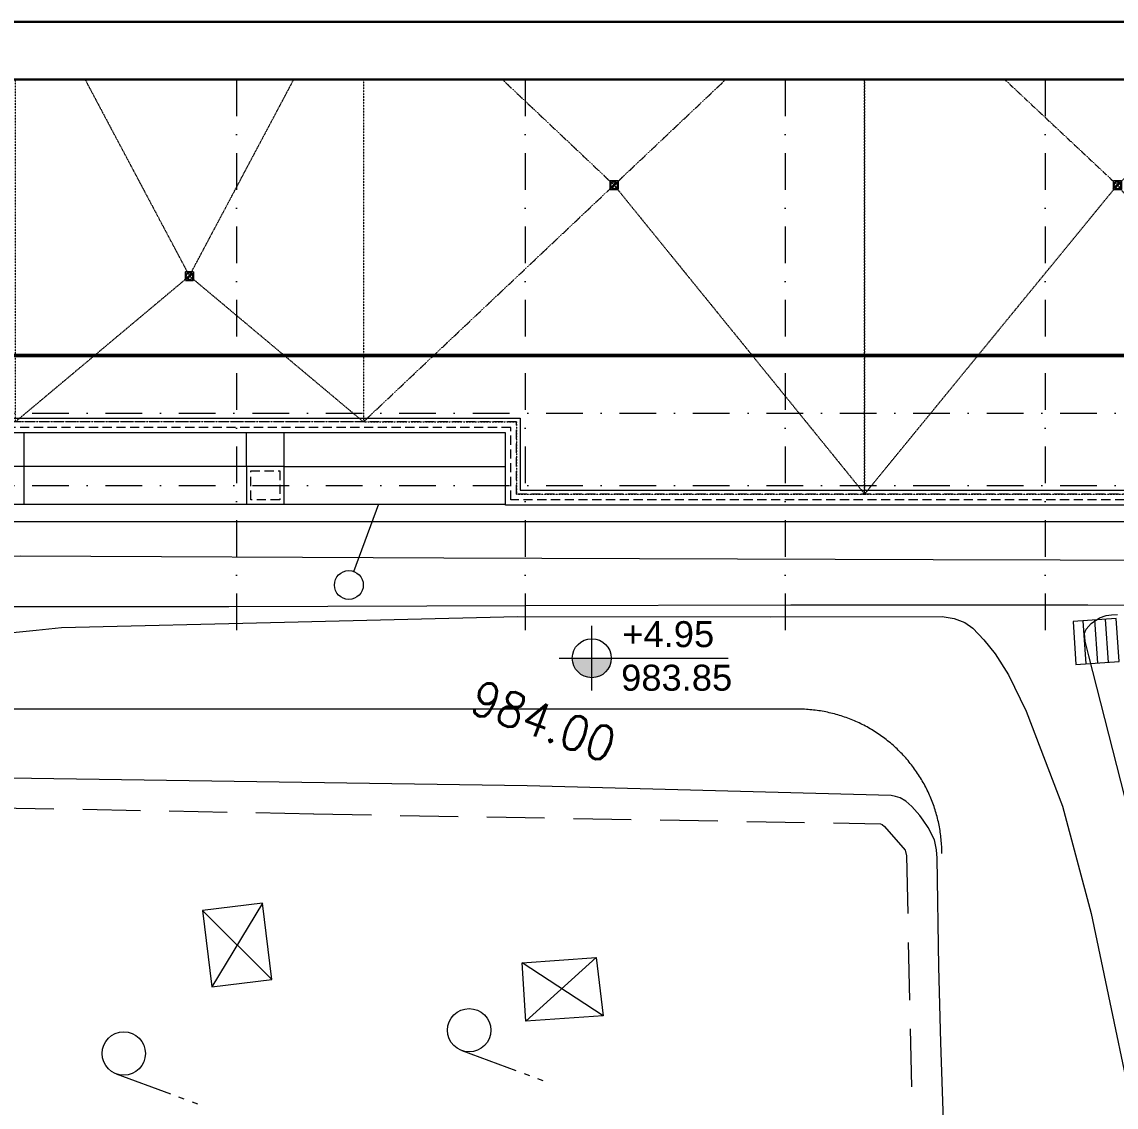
# Model space of a CAD drawing. Header units: centimetres. Extents: x 392964 to 515689, y 49661 to 58661.
# Drawn here: x 399528 to 401422, y 56782 to 58661 of the extents above; entities that cross this region are included whole.
import ezdxf
from ezdxf.enums import TextEntityAlignment as Align
from ezdxf.xclip import XClip

# ---------------------------------------------------------------- set-up
doc = ezdxf.new("R2010")
doc.units = ezdxf.units.CM
doc.header["$XCLIPFRAME"] = 0
for name, pattern in [('10204', [3, 2, -1]), ('11014', [15, 7.5, 7.5]), ('11019', [0]), ('11021', [0]), ('ACAD_ISO03W100', [30, 12, -18]), ('BORDER', [1.75, 0.5, -0.25, 0.5, -0.25, 0, -0.25]), ('DASHDOT', [25.4, 12.7, -6.35, 0, -6.35]), ('HIDDEN', [9.525, 6.35, -3.175])]:
    doc.linetypes.add(name, pattern=pattern)
doc.layers.get('0').update_dxf_attribs({"lineweight": 9})
for name, color, linetype, lineweight in [('---___EB_draft00_parselsiniri', 8, 'BORDER', 9), ('---___EB_draft01_aks', 8, 'Continuous', 9), ('---___EB_draft03_cihazlar', 8, 'Continuous', 9), ('0-KRCN-VAZİYET-030426', 8, 'Continuous', 9), ('0-KRCN-Z-ANTET', 71, 'Continuous', 30), ('___T_yazı kot', 8, 'Continuous', 9), ('AS_GOR', 8, 'Continuous', 9), ('AS_PYZ_YOL_ARAC', 8, 'Continuous', 9), ('AS_TA_HIDDEN', 8, 'HIDDEN', 9), ('AS_TES_SUZGEC', 8, 'Continuous', 9), ('AS_YAZI_EGIM', 8, 'Continuous', 9), ('B_SUNDURMA', 8, 'Continuous', 9), ('B_SUNDURMA_TARAMA', 8, 'Continuous', 9), ('GEB-BEZUG', 8, 'Continuous', 9), ('S_CAD_SOK_LAMBASI', 8, 'Continuous', 9), ('S_IZGARA', 8, 'Continuous', 9), ('S_TEK_AGAC', 8, 'Continuous', 9), ('SINIR_DUVAR_TEK', 8, '11019', 9), ('SINIR_IST_DUVARI', 8, '11021', 9), ('SINIR_TEL_TEK', 8, '11014', 9), ('Y_YOL_KOTU', 8, 'Continuous', 9), ('YOL_KALDIRIM_KENARI_BORDURTASI', 8, '10204', 9), ('YOL_SOSE', 8, 'Continuous', 9)]:
    doc.layers.add(name, color=color, linetype=linetype, lineweight=lineweight)
doc.styles.add('_yazı-50', font='arial.ttf')
doc.styles.add('Style-STANDARD', font='STANDARD.shx')

# ---------------------------------------------------------------- blocks, each defined once
blk = doc.blocks.new('12003')
at = {"layer": 'S_CAD_SOK_LAMBASI'}
for p, q in [((-1, 5.5), (1, 5.5)), ((0, 0.5), (0, 4.693))]:
    blk.add_line(p, q, dxfattribs=at)
blk.add_circle((0, 0), 0.5, dxfattribs=at)
blk.add_arc((0, 5.53), 0.837, 183.298, 356.9072, dxfattribs=at)
blk = doc.blocks.new('12038')
at = {"layer": 'S_IZGARA'}
for p, q in [((-0.495, -1), (-0.495, 1)), ((0, -1), (0, 1)), ((0.548, -1), (0.548, 1))]:
    blk.add_line(p, q, dxfattribs=at)
at = {"layer": 'S_IZGARA', "flags": 128}
blk.add_lwpolyline([(1, 1), (-1, 1), (-1, -1), (1, -1), (1, 1)], dxfattribs=at)
blk = doc.blocks.new('11424')
at = {"layer": 'S_TEK_AGAC'}
for p, q in [((0, -0.75), (2, -0.75)), ((2.3, -0.75), (2.5, -0.75)), ((2.8, -0.75), (3, -0.75))]:
    blk.add_line(p, q, dxfattribs=at)
blk.add_circle((0, 0), 0.75, dxfattribs=at)
blk = doc.blocks.new('Akyurt_Tm33')
at = {"layer": 'B_SUNDURMA'}
for points in [[(501857.963, 4439253.971, 986.231), (501855.519, 4439252.881, 986.231), (501854.696, 4439254.725, 986.231), (501857.045, 4439255.785, 986.231)], [(501845.555, 4439253.546, 986.271), (501843.689, 4439252.586, 986.231), (501844.908, 4439250.217, 986.231), (501846.774, 4439251.178, 986.271)]]:
    blk.add_3dface(points, dxfattribs=at)
at = {"layer": 'B_SUNDURMA_TARAMA'}
for p, q in [((501855.519, 4439252.881, 986.231), (501857.045, 4439255.785, 986.231)), ((501857.963, 4439253.971, 986.231), (501854.696, 4439254.725, 986.231)), ((501845.555, 4439253.546, 986.271), (501844.908, 4439250.217, 986.231)), ((501843.689, 4439252.586, 986.231), (501846.774, 4439251.178, 986.271))]:
    blk.add_line(p, q, dxfattribs=at)
at = {"layer": 'SINIR_DUVAR_TEK'}
blk.add_polyline3d([(501824.259, 4439258.418, 985.771), (501833.515, 4439261.92, 985.531), (501847.291, 4439266.942, 985.051), (501863.205, 4439272.759, 984.411), (501875.591, 4439277.305, 984.011)], dxfattribs=at)
at = {"layer": 'SINIR_IST_DUVARI'}
blk.add_polyline3d([(501876.652, 4439276.036, 983.451), (501868.771, 4439273.127, 983.691), (501859.126, 4439269.571, 983.891), (501850.529, 4439266.363, 984.051), (501840.898, 4439262.772, 984.251), (501826.052, 4439257.281, 984.651)], dxfattribs=at)
at = {"layer": 'SINIR_TEL_TEK', "extrusion": (-0.018936, 0.027794, 0.999434), "elevation": 114863.976, "flags": 128}
blk.add_lwpolyline([(-2914241.368, -3384232.546), (-2914241.368, -3384223.031)], dxfattribs=at)
at = {"layer": 'YOL_KALDIRIM_KENARI_BORDURTASI', "extrusion": (0.007004, 0.002438, 0.999972), "elevation": 15323.075, "flags": 128}
blk.add_lwpolyline([(501826.934, 4439232.895), (501815.312, 4439228.849)], dxfattribs=at)
at = {"layer": 'YOL_KALDIRIM_KENARI_BORDURTASI'}
blk.add_polyline3d([(501846.139, 4439257.06, 984.351), (501864.664, 4439263.545, 983.871), (501864.735, 4439263.537, 983.871), (501864.825, 4439263.502, 983.871), (501865.78, 4439262.977, 983.871), (501865.81, 4439262.943, 983.871), (501865.892, 4439262.816, 983.871), (501869.55, 4439253.535, 984.031)], dxfattribs=at)
at = {"layer": 'YOL_SOSE'}
for points in [[(501794.911, 4439233.991, 984.491), (501803.839, 4439240.17, 984.571), (501806.939, 4439242.141, 984.531), (501816.054, 4439247.764, 984.611), (501823.181, 4439252.355, 984.611), (501829.407, 4439256.278, 984.371), (501833.744, 4439259.089, 984.291), (501834.295, 4439259.4, 984.211), (501834.92, 4439259.703, 984.211), (501835.713, 4439260.089, 984.211), (501842.891, 4439262.946, 984.051), (501850.387, 4439265.921, 983.971), (501858.602, 4439268.949, 983.651), (501864.186, 4439271.016, 983.571), (501864.597, 4439271.097, 983.571), (501864.989, 4439271.095, 983.571), (501865.31, 4439271.01, 983.491), (501865.809, 4439270.754, 983.491), (501866.353, 4439270.44, 983.491), (501867.034, 4439269.923, 983.411), (501868.047, 4439268.952, 983.411), (501870.36, 4439266.302, 983.651), (501872.584, 4439263.151, 983.571), (501877.58, 4439255.203, 983.731)], [(501874.82, 4439263.662, 983.571), (501869.415, 4439271.495, 983.491), (501869.115, 4439271.934, 983.491), (501869.007, 4439272.181, 983.491), (501869.007, 4439272.337, 983.491), (501869.104, 4439272.577, 983.531), (501869.31, 4439272.86, 983.571), (501869.496, 4439273.016, 983.571), (501869.664, 4439273.103, 983.571), (501869.853, 4439273.191, 983.571)], [(501870.665, 4439253.712, 983.791), (501869.249, 4439257.167, 983.751), (501868.28, 4439259.602, 983.751), (501866.918, 4439263.101, 983.751), (501866.8, 4439263.369, 983.711), (501866.609, 4439263.673, 983.771), (501866.259, 4439263.993, 983.771), (501866.01, 4439264.174, 983.811), (501865.846, 4439264.29, 983.811), (501865.48, 4439264.482, 983.851), (501865.214, 4439264.576, 983.851), (501864.995, 4439264.62, 983.851), (501864.821, 4439264.614, 983.851), (501864.677, 4439264.589, 983.851), (501852.737, 4439260.531, 984.051), (501834.337, 4439254.041, 984.531)]]:
    blk.add_polyline3d(points, dxfattribs=at)
at = {"layer": 'S_CAD_SOK_LAMBASI'}
blk.add_blockref('12003', (501844.536, 4439264.92, 984.051), dxfattribs=at)
at = {"layer": 'S_IZGARA', "xscale": 0.7500000000000002, "yscale": 0.7500000000000002, "zscale": 0.7500000000000002, "rotation": 204.1753784397529}
blk.add_blockref('12038', (501869.478, 4439272.052, 983.571), dxfattribs=at)
at = {"layer": 'S_TEK_AGAC'}
for p in [(501853.789, 4439251.899, 984.071), (501842.851, 4439246.999, 984.282)]:
    blk.add_blockref('11424', p, dxfattribs=at)
at = {"layer": 'Y_YOL_KOTU', "style": 'Style-STANDARD'}
blk.add_text('984.00', height=1.2, dxfattribs=at).set_placement((501852.49, 4439262.831, 984.004), align=Align.MIDDLE_CENTER)
blk = doc.blocks.new('Aks_T')
at = {"layer": '---___EB_draft01_aks', "linetype": 'DASHDOT', "ltscale": 10}
for points in [[(13520, 550), (13520, -5450)], [(14520, 550), (14520, -5450)], [(15420, 550), (15420, -5450)], [(16320, 550), (16320, -5450)], [(-430, -4650), (23050, -4650)], [(-430, -4900), (23050, -4900)]]:
    blk.add_lwpolyline(points, dxfattribs=at)
blk = doc.blocks.new('OPK-site-surrounding-R01')
at = {"layer": '---___EB_draft00_parselsiniri', "linetype": 'DASHDOT', "ltscale": 5, "const_width": 5, "flags": 128}
blk.add_lwpolyline([(-303.7, 52.5), (22545.3, 391.1), (23723.4, -711), (24047.6, -4450), (-299.9, -4450)], close=True, dxfattribs=at)
at = {"layer": 'AS_PYZ_YOL_ARAC'}
for points in [[(22800, -3450), (22800, 430.1, 0.418558), (21785.2, 1430), (18554.6, 1382.1, 0.087007), (17706.4, 1220.4), (16627.8, 812, -0.090739), (15742.5, 650), (12082.5, 650, -0.076048), (11335, 764.3), (10161.2, 1132.1, 0.079773), (9376.7, 1246.2), (245.2, 1110.9, 0.409882), (-740, 111), (-740, -5306.6, 0.532608), (-326.8, -5584.4), (765.6, -5139.5, -0.096996), (1350.2, -5025), (22550, -5025, 0.414214), (22800, -4775), (22800, -3450)], [(15842.4, -6175), (15842.4, -6175, 0.414214), (15342.4, -5675), (1350.2, -5675, 0.096996), (1010.8, -5741.5), (-373.5, -6305.3, 0.413167), (-538.5, -6695.3), (-196.1, -7544.8, 0.595588), (328.1, -7604.5), (678.6, -7102.6)]]:
    blk.add_lwpolyline(points, format="xyb", dxfattribs=at)
blk = doc.blocks.new('kot01')
at = {"layer": '___T_yazı kot'}
h = blk.add_hatch(color=8, dxfattribs=at)
edge = h.paths.add_edge_path()
edge.add_arc((0, 0), 0.3, 180, 360)
edge.add_line((0.3, 0), (-0.3, 0))
for p, q in [((0, -0.5), (0, 0.5)), ((-0.5, 0), (2.1, 0))]:
    blk.add_line(p, q, dxfattribs=at)
blk.add_circle((0, 0), 0.3, dxfattribs=at)
at = {"layer": '___T_yazı kot', "style": '_yazı-50'}
for tag, p in [('INCE', (0.434, 0.1)), ('KABA', (0.434, -0.5))]:
    blk.add_attdef(tag, p, '', height=0.4, dxfattribs=at)
blk = doc.blocks.new('STR_R')
at = {"layer": 'AS_TA_HIDDEN', "linetype": 'HIDDEN', "ltscale": 5}
for p, q in [((14370, -4680), (8070, -4680)), ((14370, -4930), (14370, -4680)), ((14350, -4700), (8150, -4700)), ((14350, -4950), (14350, -4700)), ((18950, -4950), (14350, -4950)), ((18930, -4930), (14370, -4930))]:
    blk.add_line(p, q, dxfattribs=at)
blk.add_lwpolyline([(13550, -4950), (13450, -4950), (13450, -4850), (13550, -4850)], close=True, dxfattribs=at)
blk = doc.blocks.new('OPK-03-1_RD')
blk.add_wipeout([(-68, -4968), (-68, -2232), (232, -2232), (232, -1765), (-165, -1765), (-165, -1305), (-68, -1305), (-68, 68), (13332, 68), (13332, 168), (13858, 168), (13858, -207), (14357, -207), (14357, 68), (18832, 68), (18832, 293), (22793, 293), (22793, -768), (22568, -768), (22568, -1305), (22665, -1305), (22665, -1765), (22393, -1765), (22393, -2232), (22568, -2232), (22568, -2318), (22393, -2318), (22393, -3232), (22568, -3232), (22568, -4968), (19732, -4968), (19732, -4108), (18968, -4108), (18968, -4968), (8935, -4968), (8935, -4718), (8168, -4718), (8168, -4968)])
at = {"layer": 'AS_GOR'}
for points in [[(18968, -4968), (14332, -4968), (14332, -4718), (8168, -4718), (8168, -4968), (8032, -4968), (8032, -1927)], [(8083, -1927), (8083, -4667), (14383, -4667), (14383, -4917), (18917, -4917)], [(12665, -4835), (12665, -4718)], [(13435, -4835), (13435, -4718)], [(13565, -4835), (13565, -4718)], [(13435, -4835), (12665, -4835)], [(13565, -4835), (14332, -4835)], [(12665, -4965), (13435, -4965)], [(13565, -4965), (14332, -4965)]]:
    blk.add_lwpolyline(points, dxfattribs=at)
for points in [[(12665, -4835), (12535, -4835), (12535, -4965), (12665, -4965)], [(13565, -4835), (13435, -4835), (13435, -4965), (13565, -4965)]]:
    blk.add_lwpolyline(points, close=True, dxfattribs=at)
blk.add_blockref('STR_R', (0, 0))
blk = doc.blocks.new('Einfügepunkt')
at = {"layer": 'GEB-BEZUG'}
for p, q in [((-1, -1), (1, 1)), ((-1, 1), (1, -1))]:
    blk.add_line(p, q, dxfattribs=at)
blk = doc.blocks.new('sifonik-suzgec')
at = {"layer": 'AS_TES_SUZGEC', "ltscale": 25}
for p, q in [((-15, 13), (-13, 15)), ((-15, 13), (-15, -13)), ((-12.9, 0.2), (-13.1, 0)), ((13, 15), (-13, 15)), ((-12.9, 0.2), (-12.2, 0.2)), ((-12.4, 3.5), (-12.6, 3.4)), ((-12.6, 3.4), (-12.5, 3.2)), ((-12.6, 3.4), (-11.9, 3.2)), ((-12.5, 3.2), (-11.8, 3)), ((-12.4, 3.5), (-11.7, 3.3)), ((-12.3, 0), (-12.2, 0.2)), ((-12.2, 0.2), (-11.8, 0.2)), ((-11.9, 3.2), (-11.7, 3.3)), ((-11.8, 3), (-11.9, 3.2)), ((-11.4, 2.9), (-11.8, 3)), ((-11.7, 3.3), (-11.3, 3.2)), ((-10.5, 1.6), (-11.7, 1.7)), ((-11.7, 1.4), (-10.6, 1.2)), ((-11.1, 6.6), (-11.3, 6.5)), ((-11.3, 6.5), (-11.3, 6.3)), ((-11.3, 6.5), (-10.7, 6.2)), ((-11.3, 6.3), (-10.6, 5.9)), ((-11.1, 6.6), (-10.4, 6.2)), ((-11, 4.3), (-9.9, 3.9)), ((-9.8, 4.2), (-10.8, 4.7)), ((-10.7, 6.2), (-10.4, 6.2)), ((-10.6, 5.9), (-10.7, 6.2)), ((-10.3, 5.7), (-10.6, 5.9)), ((-10.6, 1.2), (-10.5, 1.6)), ((-10.4, 6.2), (-10.1, 6.1)), ((-9.9, 3.9), (-9.8, 4.2)), ((-9.5, 7), (-8.5, 6.3)), ((-8.3, 6.6), (-9.3, 7.3)), ((-9.2, 9.2), (-9.2, 9)), ((-9, 9.2), (-9.2, 9.2)), ((-9.2, 9.2), (-8.7, 8.7)), ((-9.2, 9), (-8.7, 8.5)), ((-9, 9.2), (-8.5, 8.7)), ((-8.7, 8.7), (-8.5, 8.7)), ((-8.7, 8.5), (-8.7, 8.7)), ((-8.5, 8.2), (-8.7, 8.5)), ((-8.5, 8.7), (-8.2, 8.5)), ((-8.5, 6.3), (-8.3, 6.6)), ((-7.3, 9.3), (-6.6, 8.3)), ((-6.3, 8.5), (-7, 9.5)), ((-6.5, 11.3), (-6.6, 11.1)), ((-6.6, 11.1), (-6.2, 10.4)), ((-6.6, 8.3), (-6.3, 8.5)), ((-6.5, 11.3), (-6.2, 10.7)), ((-6.3, 11.3), (-6.5, 11.3)), ((-6.3, 11.3), (-5.9, 10.6)), ((-6.2, 10.7), (-5.9, 10.6)), ((-6.2, 10.4), (-6.2, 10.7)), ((-6.1, 10.1), (-6.2, 10.4)), ((-5.9, 10.6), (-5.7, 10.3)), ((-4.7, 10.8), (-4.2, 9.8)), ((-3.9, 9.9), (-4.3, 11)), ((-4.2, 9.8), (-3.9, 9.9)), ((-3.4, 12.6), (-3.5, 12.4)), ((-3.5, 12.4), (-3.3, 11.7)), ((-3.4, 12.6), (-3.2, 11.9)), ((-3.2, 12.5), (-3.4, 12.6)), ((-3.3, 11.7), (-3.2, 11.9)), ((-3.2, 11.3), (-3.3, 11.7)), ((-0.6, 0.6), (-3.3, -1.2)), ((-3.3, -1.3), (-0.5, 0.5)), ((-3.2, 12.5), (-3, 11.8)), ((-3.2, 11.9), (-3, 11.8)), ((-3, 11.8), (-2.9, 11.4)), ((-1.7, 11.7), (-1.6, 10.5)), ((-1.6, 10.5), (-1.2, 10.6)), ((-1.2, 10.6), (-1.4, 11.7)), ((1.8, 4.2), (-0.6, 0.6)), ((-0.6, 0.6), (-0.5, 0.5)), ((-0.5, 0.5), (1.8, 4.1)), ((-0.5, 0.5), (0, 0)), ((0, 13.1), (-0.2, 12.9)), ((-0.2, 12.9), (-0.2, 12.2)), ((-0.2, 12.2), (0, 12.3)), ((-0.2, 11.8), (-0.2, 12.2)), ((0, 13.1), (0, 12.3)), ((0.2, 12.9), (0, 13.1)), ((0, 12.3), (0.2, 12.2)), ((0, 0), (2.6, 2.6)), ((0, 0), (0, 0.2)), ((0.2, 12.9), (0.2, 12.2)), ((0.2, 12.2), (0.2, 11.8)), ((3.3, 1.3), (0.5, -0.5)), ((0.6, -0.6), (3.3, 1.2)), ((1.4, 11.7), (1.2, 10.6)), ((1.2, 10.6), (1.6, 10.5)), ((1.6, 10.5), (1.7, 11.7)), ((1.9, 4.3), (1.8, 4.2)), ((1.8, 4.2), (1.8, 4.1)), ((1.8, 4.2), (1.8, 4.2)), ((1.8, 4.1), (1.8, 4.2)), ((2.6, 2.6), (1.8, 4.2)), ((1.8, 4.1), (2.6, 2.6)), ((3.8, 7.3), (1.9, 4.3)), ((1.9, 4.3), (3.9, 7.2)), ((1.9, 4.2), (1.9, 4.3)), ((1.9, 4.3), (1.9, 4.2)), ((1.9, 4.3), (1.9, 4.3)), ((2.7, 2.7), (1.9, 4.3)), ((1.9, 4.2), (2.7, 2.7)), ((2.6, 2.6), (2.6, 2.6)), ((2.6, 2.6), (2.6, 2.6)), ((2.6, 2.6), (3.3, 1.3)), ((3.3, 1.3), (2.6, 2.6)), ((2.7, 2.7), (7.7, 7.7)), ((2.7, 2.7), (2.7, 2.7)), ((2.7, 2.7), (2.7, 2.7)), ((2.7, 2.7), (3.4, 1.4)), ((3.4, 1.4), (2.7, 2.7)), ((2.9, 11.4), (3, 11.8)), ((3.2, 12.5), (3, 11.8)), ((3, 11.8), (3.2, 11.9)), ((3.4, 12.6), (3.2, 11.9)), ((3.4, 12.6), (3.2, 12.5)), ((3.2, 11.9), (3.3, 11.7)), ((3.3, 11.7), (3.2, 11.3)), ((3.5, 12.4), (3.3, 11.7)), ((3.3, 1.2), (3.5, 1.3)), ((3.3, 1.3), (3.3, 1.3)), ((3.3, 1.2), (3.3, 1.3)), ((3.3, 1.3), (3.3, 1.2)), ((3.5, 12.4), (3.4, 12.6)), ((7.2, 3.9), (3.4, 1.4)), ((3.4, 1.4), (3.4, 1.4)), ((3.5, 1.3), (3.4, 1.4)), ((3.4, 1.4), (3.5, 1.3)), ((3.5, 1.3), (7.3, 3.8)), ((3.8, 7.3), (4.1, 7.7)), ((4.3, 11), (3.9, 9.9)), ((3.9, 9.9), (4.2, 9.8)), ((4.1, 7.7), (5.7, 10.3)), ((4.2, 9.8), (4.7, 10.8)), ((5.7, 10.3), (5.9, 10.5)), ((6.3, 11.3), (5.9, 10.5)), ((5.9, 10.5), (6.1, 10.6)), ((6.5, 11.3), (6.1, 10.6)), ((6.1, 10.6), (6.2, 10.3)), ((6.2, 10.3), (6.1, 10.1)), ((6.6, 11.1), (6.2, 10.3)), ((6.5, 11.3), (6.3, 11.3)), ((6.6, 11.1), (6.5, 11.3)), ((6.6, 9.8), (6.8, 9.9)), ((7.2, 9.3), (7.4, 9.5)), ((7.7, 4.1), (7.3, 3.8)), ((7.7, 9.2), (7.6, 9.1)), ((7.7, 7.7), (8.6, 8.6)), ((7.7, 4.1), (10.3, 5.7)), ((10.3, 5.8), (7.9, 4.3)), ((8.2, 8.5), (8.4, 8.6)), ((9, 9.2), (8.4, 8.6)), ((8.4, 8.6), (8.6, 8.6)), ((8.6, 8.4), (8.5, 8.2)), ((9.2, 9.2), (8.6, 8.6)), ((9.2, 9), (8.6, 8.4)), ((8.6, 8.6), (8.6, 8.4)), ((9.2, 9.2), (9, 9.2)), ((9.1, 7.6), (9.2, 7.7)), ((9.2, 9), (9.2, 9.2)), ((9.3, 7.2), (9.5, 7.4)), ((9.9, 6.8), (9.8, 6.6)), ((10.1, 6.1), (10.3, 6.2)), ((11.1, 6.6), (10.3, 6.2)), ((10.3, 6.2), (10.6, 6.1)), ((10.5, 6), (10.3, 5.8)), ((10.3, 5.7), (10.5, 5.9)), ((10.3, 5.8), (10.3, 5.7)), ((11.3, 6.3), (10.5, 5.9)), ((10.6, 6.1), (10.5, 6)), ((10.5, 5.9), (10.5, 6)), ((11.3, 6.5), (10.6, 6.1)), ((11.3, 6.5), (11.1, 6.6)), ((11.3, 6.3), (11.3, 6.5)), ((11.7, 3.3), (11.3, 3.2)), ((11.4, 2.9), (11.8, 3)), ((12.4, 3.5), (11.7, 3.3)), ((11.9, 3.2), (11.7, 3.3)), ((11.8, 3), (11.9, 3.2)), ((12.5, 3.2), (11.8, 3)), ((12.2, 0.2), (11.8, 0.2)), ((12.6, 3.4), (11.9, 3.2)), ((12.3, 0), (12.2, 0.2)), ((12.9, 0.2), (12.2, 0.2)), ((12.6, 3.4), (12.4, 3.5)), ((12.5, 3.2), (12.6, 3.4)), ((13.1, 0), (12.9, 0.2)), ((13, 15), (15, 13)), ((15, -13), (15, 13)), ((-13, -15), (-15, -13)), ((-13.1, 0), (-12.9, -0.2)), ((-13.1, 0), (-12.3, 0)), ((-13, -15), (13, -15)), ((-12.9, -0.2), (-12.2, -0.2)), ((-12.5, -3.2), (-12.6, -3.4)), ((-12.6, -3.4), (-11.9, -3.2)), ((-12.6, -3.4), (-12.4, -3.5)), ((-12.5, -3.2), (-11.8, -3)), ((-12.4, -3.5), (-11.7, -3.3)), ((-12.2, -0.2), (-12.3, 0)), ((-11.8, -0.2), (-12.2, -0.2)), ((-11.9, -3.2), (-11.8, -3)), ((-11.7, -3.3), (-11.9, -3.2)), ((-11.8, -3), (-11.4, -2.9)), ((-10.6, -1.2), (-11.7, -1.4)), ((-11.7, -1.7), (-10.5, -1.6)), ((-11.3, -3.2), (-11.7, -3.3)), ((-11.3, -6.3), (-10.5, -5.9)), ((-11.3, -6.5), (-10.6, -6.1)), ((-11.3, -6.3), (-11.3, -6.5)), ((-11.3, -6.5), (-11.1, -6.6)), ((-11.1, -6.6), (-10.3, -6.2)), ((-9.9, -3.9), (-11, -4.3)), ((-10.8, -4.7), (-9.8, -4.2)), ((-10.5, -1.6), (-10.6, -1.2)), ((-10.6, -6.1), (-10.5, -5.9)), ((-10.3, -6.2), (-10.6, -6.1)), ((-10.5, -5.9), (-10.3, -5.7)), ((-10.3, -5.7), (-7.7, -4.1)), ((-10.1, -6.1), (-10.3, -6.2)), ((-9.8, -4.2), (-9.9, -3.9)), ((-9.9, -6.8), (-9.8, -6.6)), ((-9.3, -7.2), (-9.5, -7.4)), ((-9.1, -7.6), (-9.2, -7.7)), ((-9.2, -9), (-8.6, -8.4)), ((-9.2, -9.2), (-8.6, -8.6)), ((-9.2, -9), (-9.2, -9.2)), ((-9.2, -9.2), (-9, -9.2)), ((-9, -9.2), (-8.4, -8.6)), ((-8.6, -8.6), (-7.7, -7.7)), ((-8.6, -8.4), (-8.5, -8.2)), ((-8.6, -8.6), (-8.6, -8.4)), ((-8.4, -8.6), (-8.6, -8.6)), ((-8.2, -8.5), (-8.4, -8.6)), ((-7.7, -7.7), (-2.7, -2.7)), ((-7.7, -4.1), (-7.3, -3.8)), ((-7.7, -9.2), (-7.6, -9.1)), ((-7.2, -9.3), (-7.4, -9.5)), ((-3.5, -1.3), (-7.3, -3.8)), ((-7.3, -3.9), (-3.4, -1.4)), ((-6.6, -9.8), (-6.8, -9.9)), ((-6.6, -11.1), (-6.2, -10.3)), ((-6.6, -11.1), (-6.5, -11.3)), ((-6.5, -11.3), (-6.1, -10.6)), ((-6.5, -11.3), (-6.3, -11.3)), ((-6.3, -11.3), (-5.9, -10.5)), ((-6.2, -10.3), (-6.1, -10.1)), ((-6.1, -10.6), (-6.2, -10.3)), ((-6, -10.5), (-6.1, -10.6)), ((-5.8, -10.3), (-6, -10.5)), ((-6, -10.5), (-5.9, -10.5)), ((-5.9, -10.5), (-5.7, -10.3)), ((-4.3, -7.9), (-5.8, -10.3)), ((-5.7, -10.3), (-5.8, -10.3)), ((-5.7, -10.3), (-4.1, -7.7)), ((-3.8, -7.3), (-4.1, -7.7)), ((-1.9, -4.3), (-3.9, -7.3)), ((-3.8, -7.3), (-1.9, -4.3)), ((-3.3, -1.2), (-3.5, -1.3)), ((-3.5, -1.3), (-3.4, -1.4)), ((-3.4, -1.4), (-3.5, -1.3)), ((-3.5, -12.4), (-3.3, -11.7)), ((-3.5, -12.4), (-3.4, -12.6)), ((-3.4, -1.4), (-3.4, -1.4)), ((-2.7, -2.7), (-3.4, -1.4)), ((-3.4, -1.4), (-2.7, -2.7)), ((-3.4, -12.6), (-3.2, -11.9)), ((-3.4, -12.6), (-3.2, -12.5)), ((-3.3, -1.3), (-3.3, -1.2)), ((-3.3, -1.2), (-3.3, -1.3)), ((-3.3, -1.3), (-3.3, -1.3)), ((-2.6, -2.6), (-3.3, -1.3)), ((-3.3, -1.3), (-2.6, -2.6)), ((-3.2, -11.3), (-3.3, -11.7)), ((-3.3, -11.7), (-3.2, -11.9)), ((-3.2, -11.9), (-3, -11.8)), ((-3.2, -12.5), (-3, -11.8)), ((-3, -11.8), (-2.9, -11.4)), ((-2.7, -2.7), (-2.7, -2.7)), ((-2.7, -2.7), (-1.9, -4.3)), ((-1.9, -4.2), (-2.7, -2.7)), ((-2.7, -2.7), (-2.7, -2.7)), ((-2.6, -2.6), (0, 0)), ((-2.6, -2.6), (-2.6, -2.6)), ((-2.6, -2.6), (-1.8, -4.2)), ((-1.8, -4.1), (-2.6, -2.6)), ((-2.6, -2.6), (-2.6, -2.6)), ((-1.9, -4.3), (-1.8, -4.2)), ((-1.9, -4.2), (-1.9, -4.3)), ((-1.9, -4.3), (-1.9, -4.2)), ((-1.9, -4.3), (-1.9, -4.3)), ((0.5, -0.5), (-1.8, -4.1)), ((-1.8, -4.2), (0.6, -0.6)), ((-1.8, -4.2), (-1.8, -4.1)), ((-1.8, -4.1), (-1.8, -4.2)), ((-1.8, -4.2), (-1.8, -4.2)), ((0, 0), (-0.3, 0)), ((-0.2, -11.8), (-0.2, -12.2)), ((-0.2, -12.2), (0, -12.3)), ((-0.2, -12.9), (-0.2, -12.2)), ((-0.2, -12.9), (0, -13.1)), ((0, 0), (0.5, -0.5)), ((0, 0), (0.2, 0)), ((0, 0), (0, -0.3)), ((0, -12.3), (0.2, -12.2)), ((0, -13.1), (0, -12.3)), ((0, -13.1), (0.2, -12.9)), ((0.2, -12.2), (0.2, -11.8)), ((0.2, -12.9), (0.2, -12.2)), ((0.6, -0.6), (0.5, -0.5)), ((2.9, -11.4), (3, -11.8)), ((3, -11.8), (3.2, -11.9)), ((3.2, -12.5), (3, -11.8)), ((3.3, -11.7), (3.2, -11.3)), ((3.2, -11.9), (3.3, -11.7)), ((3.4, -12.6), (3.2, -11.9)), ((3.2, -12.5), (3.4, -12.6)), ((3.5, -12.4), (3.3, -11.7)), ((3.4, -12.6), (3.5, -12.4)), ((5.7, -10.3), (5.9, -10.6)), ((5.9, -10.6), (6.2, -10.7)), ((6.3, -11.3), (5.9, -10.6)), ((6.2, -10.4), (6.1, -10.1)), ((6.2, -10.7), (6.2, -10.4)), ((6.6, -11.1), (6.2, -10.4)), ((6.5, -11.3), (6.2, -10.7)), ((6.3, -11.3), (6.5, -11.3)), ((6.5, -11.3), (6.6, -11.1)), ((8.2, -8.5), (8.5, -8.7)), ((8.7, -8.5), (8.5, -8.2)), ((8.5, -8.7), (8.7, -8.7)), ((9, -9.2), (8.5, -8.7)), ((8.7, -8.7), (8.7, -8.5)), ((9.2, -9), (8.7, -8.5)), ((9.2, -9.2), (8.7, -8.7)), ((9, -9.2), (9.2, -9.2)), ((9.2, -9.2), (9.2, -9)), ((10.1, -6.1), (10.4, -6.2)), ((10.6, -5.9), (10.3, -5.7)), ((10.4, -6.2), (10.7, -6.2)), ((11.1, -6.6), (10.4, -6.2)), ((10.7, -6.2), (10.6, -5.9)), ((11.3, -6.3), (10.6, -5.9)), ((11.3, -6.5), (10.7, -6.2)), ((11.1, -6.6), (11.3, -6.5)), ((11.3, -3.2), (11.7, -3.3)), ((11.3, -6.5), (11.3, -6.3)), ((11.8, -3), (11.4, -2.9)), ((11.7, -3.3), (11.9, -3.2)), ((12.4, -3.5), (11.7, -3.3)), ((11.8, -0.2), (12.2, -0.2)), ((11.9, -3.2), (11.8, -3)), ((12.5, -3.2), (11.8, -3)), ((12.6, -3.4), (11.9, -3.2)), ((12.2, -0.2), (12.3, 0)), ((12.9, -0.2), (12.2, -0.2)), ((13.1, 0), (12.3, 0)), ((12.4, -3.5), (12.6, -3.4)), ((12.6, -3.4), (12.5, -3.2)), ((12.9, -0.2), (13.1, 0)), ((15, -13), (13, -15))]:
    blk.add_line(p, q, dxfattribs=at)
for centre, radius in [((0, 0), 13.1), ((-12.5, 12.5), 0.3), ((12.5, 12.5), 0.3), ((-12.5, -12.5), 0.3), ((12.5, -12.5), 0.3)]:
    blk.add_circle(centre, radius, dxfattribs=at)
for centre, radius, start, end in [((0, 0), 12.9, 165.8007, 179.1993), ((0, 0), 12.6, 165.8198, 179.1802), ((0, 0), 12.9, 150.8007, 164.1993), ((0, 0), 12.6, 150.8198, 164.1802), ((0, 0), 12.1, 165.8539, 179.1461), ((0, 0), 12, 165.8607, 179.1393), ((0, 0), 11.8, 165.8753, 179.1247), ((0, 0), 11.8, 171.6247, 173.3753), ((0, 0), 12.1, 150.8539, 164.1461), ((0, 0), 12, 150.8607, 164.1393), ((0, 0), 11.8, 150.8753, 164.1247), ((0, 0), 12.9, 135.8007, 149.1993), ((0, 0), 11.8, 156.6247, 158.3753), ((0, 0), 12.6, 135.8198, 149.1802), ((0, 0), 12.1, 135.8539, 149.1461), ((0, 0), 12, 135.8607, 149.1393), ((0, 0), 11.8, 135.8753, 149.1247), ((0, 0), 11.8, 141.6247, 143.3753), ((0, 0), 12.9, 120.8007, 134.1993), ((0, 0), 12.6, 120.8198, 134.1802), ((0, 0), 12.1, 120.8539, 134.1461), ((0, 0), 12, 120.8607, 134.1393), ((0, 0), 11.8, 120.8753, 134.1247), ((0, 0), 11.8, 126.6247, 128.3753), ((0, 0), 12.9, 105.8007, 119.1993), ((0, 0), 12.6, 105.8198, 119.1802), ((0, 0), 12.1, 105.8539, 119.1461), ((0, 0), 12, 105.8607, 119.1393), ((0, 0), 11.8, 105.8753, 119.1247), ((0, 0), 11.8, 111.6247, 113.3753), ((0, 0), 12.9, 90.8007, 104.1993), ((0, 0), 12.6, 90.8198, 104.1802), ((0, 0), 12.1, 90.8539, 104.1461), ((0, 0), 12, 90.8607, 104.1393), ((0, 0), 11.8, 90.8753, 104.1247), ((0, 0), 11.8, 96.6247, 98.3753), ((0, 0), 12.9, 75.8007, 89.1993), ((0, 0), 12.6, 75.8198, 89.1802), ((0, 0), 12.1, 75.8539, 89.1461), ((0, 0), 12, 75.8607, 89.1393), ((0, 0), 11.8, 75.8753, 89.1247), ((0, 0), 11.8, 81.6247, 83.3753), ((0, 0), 11.8, 60.8753, 74.1247), ((0, 0), 12.1, 60.8539, 74.1461), ((0, 0), 12, 60.8607, 74.1393), ((0, 0), 12.6, 60.8198, 74.1802), ((0, 0), 12.9, 60.8007, 74.1993), ((5.9, 5.9), 2.58, 45, 135.7807), ((0, 0), 11.8, 66.6247, 68.3753), ((0, 0), 11.8, 45.8753, 59.1247), ((0, 0), 12.1, 45.8539, 59.1461), ((0, 0), 12, 55.6693, 59.1393), ((0, 0), 12.6, 45.8198, 59.1802), ((0, 0), 12.9, 45.8007, 59.1993), ((0, 0), 12, 52.1808, 55.6693), ((0, 0), 12, 45.8607, 50.069), ((5.9, 5.9), 2.58, 321.1789, 45), ((5.9, 5.9), 2.58, 314.2193, 321.1789), ((0, 0), 11.8, 30.8753, 44.1247), ((0, 0), 12, 39.931, 44.1393), ((0, 0), 12.1, 30.8539, 44.1461), ((0, 0), 12.6, 30.8198, 44.1802), ((0, 0), 12.9, 30.8007, 44.1993), ((0, 0), 12, 34.3307, 37.8192), ((0, 0), 12, 30.8607, 34.3307), ((0, 0), 11.8, 15.8753, 29.1247), ((0, 0), 12, 15.8607, 29.1393), ((0, 0), 12.1, 15.8539, 29.1461), ((0, 0), 12.6, 15.8198, 29.1802), ((0, 0), 12.9, 15.8007, 29.1993), ((0, 0), 11.8, 0.8753, 14.1247), ((0, 0), 12, 0.8607, 14.1393), ((0, 0), 12.1, 0.8539, 14.1461), ((0, 0), 12.6, 0.8198, 14.1802), ((0, 0), 12.9, 0.8007, 14.1993), ((0, 0), 12.9, 180.8007, 194.1993), ((0, 0), 12.6, 180.8198, 194.1802), ((0, 0), 12.9, 195.8007, 209.1993), ((0, 0), 12.1, 180.8539, 194.1461), ((0, 0), 12.6, 195.8198, 209.1802), ((0, 0), 12, 180.8607, 194.1393), ((0, 0), 11.8, 180.8753, 194.1247), ((0, 0), 11.8, 186.6247, 188.3753), ((0, 0), 12.1, 195.8539, 209.1461), ((0, 0), 12, 195.8607, 209.1393), ((0, 0), 11.8, 195.8753, 209.1247), ((0, 0), 12.9, 210.8007, 224.1993), ((0, 0), 11.8, 201.6247, 203.3753), ((0, 0), 12.6, 210.8198, 224.1802), ((0, 0), 12.1, 210.8539, 224.1461), ((0, 0), 12, 210.8607, 214.3307), ((0, 0), 11.8, 210.8753, 224.1247), ((0, 0), 12, 214.3307, 217.8192), ((0, 0), 12, 219.931, 224.1393), ((0, 0), 12.9, 225.8007, 239.1993), ((0, 0), 12.6, 225.8198, 239.1802), ((-5.9, -5.9), 2.58, 134.2193, 225), ((0, 0), 12, 225.8607, 230.069), ((0, 0), 12.1, 225.8539, 239.1461), ((0, 0), 11.8, 225.8753, 239.1247), ((-5.9, -5.9), 2.58, 225, 308.8211), ((0, 0), 12, 232.1808, 235.6693), ((0, 0), 12, 235.6693, 239.1393), ((0, 0), 12.9, 240.8007, 254.1993), ((0, 0), 12.6, 240.8198, 254.1802), ((0, 0), 12.1, 240.8539, 254.1461), ((0, 0), 12, 240.8607, 254.1393), ((0, 0), 11.8, 240.8753, 254.1247), ((-5.9, -5.9), 2.58, 308.8211, 315.7807), ((0, 0), 12.9, 255.8007, 269.1993), ((0, 0), 12.6, 255.8198, 269.1802), ((0, 0), 12.1, 255.8539, 269.1461), ((0, 0), 11.8, 255.8753, 269.1247), ((0, 0), 12, 255.8607, 269.1393), ((0, 0), 11.8, 270.8753, 284.1247), ((0, 0), 12, 270.8607, 284.1393), ((0, 0), 12.1, 270.8539, 284.1461), ((0, 0), 12.6, 270.8198, 284.1802), ((0, 0), 12.9, 270.8007, 284.1993), ((0, 0), 11.8, 285.8753, 299.1247), ((0, 0), 12, 285.8607, 299.1393), ((0, 0), 12.1, 285.8539, 299.1461), ((0, 0), 12.6, 285.8198, 299.1802), ((0, 0), 12.9, 285.8007, 299.1993), ((0, 0), 11.8, 300.8753, 314.1247), ((0, 0), 12, 300.8607, 314.1393), ((0, 0), 12.1, 300.8539, 314.1461), ((0, 0), 12.6, 300.8198, 314.1802), ((0, 0), 12.9, 300.8007, 314.1993), ((0, 0), 11.8, 315.8753, 329.1247), ((0, 0), 12, 315.8607, 329.1393), ((0, 0), 12.1, 315.8539, 329.1461), ((0, 0), 12.6, 315.8198, 329.1802), ((0, 0), 12.9, 315.8007, 329.1993), ((0, 0), 11.8, 330.8753, 344.1247), ((0, 0), 12, 330.8607, 344.1393), ((0, 0), 12.1, 330.8539, 344.1461), ((0, 0), 12.6, 330.8198, 344.1802), ((0, 0), 12.9, 330.8007, 344.1993), ((0, 0), 11.8, 345.8753, 359.1247), ((0, 0), 12, 345.8607, 359.1393), ((0, 0), 12.1, 345.8539, 359.1461), ((0, 0), 12.6, 345.8198, 359.1802), ((0, 0), 12.9, 345.8007, 359.1993)]:
    blk.add_arc(centre, radius, start, end, dxfattribs=at)
for points, knots in [([(7.7, 7.7), (7.6, 7.8), (7.5, 7.9), (7.1, 8.2), (6.8, 8.3), (6.2, 8.4), (5.9, 8.5), (5.6, 8.4), (5.4, 8.4), (5.2, 8.3), (4.7, 8.2), (4.6, 8.1), (4.3, 7.9), (4.1, 7.7), (3.9, 7.5), (3.9, 7.4), (3.8, 7.3)], [-0.783062, -0.783062, -0.783062, -0.783062, -0.634163, -0.634163, -0.192454, -0.192454, 0.106051, 0.106051, 0.106051, 0.404556, 0.404556, 0.625445, 0.625445, 0.846335, 0.846335, 0.994853, 0.994853, 0.994853, 0.994853]), ([(3.8, 7.3), (3.8, 7.3), (3.8, 7.3), (3.8, 7.3), (3.8, 7.3), (3.8, 7.3)], [0.994853329, 0.994853329, 0.994853329, 0.994853329, 0.995833954, 0.995833954, 0.996814579, 0.996814579, 0.996814579, 0.996814579]), ([(3.9, 7.3), (3.9, 7.4), (4, 7.5), (4.2, 7.7), (4.3, 7.8), (4.6, 8), (4.8, 8.1), (5.2, 8.3), (5.4, 8.3), (5.7, 8.4), (5.9, 8.4), (6.1, 8.4), (6.7, 8.3), (7.1, 8.1), (7.5, 7.8), (7.6, 7.7), (7.7, 7.7)], [-0.994853, -0.994853, -0.994853, -0.994853, -0.846335, -0.846335, -0.625445, -0.625445, -0.404556, -0.404556, -0.106051, -0.106051, -0.106051, 0.192454, 0.192454, 0.634163, 0.634163, 0.784802, 0.784802, 0.784802, 0.784802]), ([(3.9, 7.2), (3.9, 7.2), (3.9, 7.2), (3.9, 7.3), (3.9, 7.3), (3.9, 7.3)], [-0.996814579, -0.996814579, -0.996814579, -0.996814579, -0.995833954, -0.995833954, -0.994853329, -0.994853329, -0.994853329, -0.994853329]), ([(7.7, 7.7), (7.7, 7.6), (7.8, 7.5), (8, 7.2), (8.1, 7.1), (8.2, 6.7), (8.3, 6.6), (8.4, 6.1), (8.4, 5.9), (8.4, 5.7), (8.3, 5.4), (8.3, 5.2), (8, 4.6), (7.8, 4.3), (7.5, 4), (7.4, 3.9), (7.3, 3.9)], [2.356791, 2.356791, 2.356791, 2.356791, 2.50743, 2.50743, 2.728284, 2.728284, 2.949139, 2.949139, 3.247644, 3.247644, 3.247644, 3.546149, 3.546149, 3.987927, 3.987927, 4.136446, 4.136446, 4.136446, 4.136446]), ([(7.3, 3.8), (7.4, 3.9), (7.5, 3.9), (7.9, 4.3), (8.1, 4.6), (8.3, 5.2), (8.4, 5.4), (8.4, 5.6), (8.5, 5.9), (8.4, 6.2), (8.4, 6.6), (8.3, 6.8), (8.2, 7.1), (8.1, 7.3), (7.9, 7.5), (7.8, 7.6), (7.7, 7.7)], [-4.136446, -4.136446, -4.136446, -4.136446, -3.987927, -3.987927, -3.546149, -3.546149, -3.247644, -3.247644, -3.247644, -2.949139, -2.949139, -2.728284, -2.728284, -2.50743, -2.50743, -2.358531, -2.358531, -2.358531, -2.358531]), ([(7.7, 7.7), (7.7, 7.7), (7.7, 7.7), (7.7, 7.7), (7.7, 7.7), (7.7, 7.7)], [-0.1161431, -0.1161431, -0.1161431, -0.1161431, -0.0580714, -0.0580714, 0, 0, 0, 0]), ([(-7.3, -3.8), (-7.4, -3.9), (-7.5, -3.9), (-7.9, -4.3), (-8.1, -4.6), (-8.3, -5.2), (-8.4, -5.4), (-8.4, -5.6), (-8.5, -5.9), (-8.4, -6.2), (-8.4, -6.6), (-8.3, -6.8), (-8.2, -7.1), (-8.1, -7.3), (-7.9, -7.5), (-7.8, -7.6), (-7.7, -7.7)], [-4.136446, -4.136446, -4.136446, -4.136446, -3.987927, -3.987927, -3.546149, -3.546149, -3.247644, -3.247644, -3.247644, -2.949139, -2.949139, -2.728284, -2.728284, -2.50743, -2.50743, -2.358531, -2.358531, -2.358531, -2.358531]), ([(-7.7, -7.7), (-7.7, -7.6), (-7.8, -7.5), (-8, -7.2), (-8.1, -7.1), (-8.2, -6.7), (-8.3, -6.6), (-8.4, -6.1), (-8.4, -5.9), (-8.4, -5.7), (-8.3, -5.4), (-8.3, -5.2), (-8, -4.6), (-7.8, -4.3), (-7.5, -4), (-7.4, -3.9), (-7.3, -3.9)], [2.356791, 2.356791, 2.356791, 2.356791, 2.50743, 2.50743, 2.728284, 2.728284, 2.949139, 2.949139, 3.247644, 3.247644, 3.247644, 3.546149, 3.546149, 3.987927, 3.987927, 4.136446, 4.136446, 4.136446, 4.136446]), ([(-7.7, -7.7), (-7.6, -7.8), (-7.5, -7.9), (-7.1, -8.2), (-6.8, -8.3), (-6.2, -8.4), (-5.9, -8.5), (-5.6, -8.4), (-5.4, -8.4), (-5.2, -8.3), (-4.7, -8.2), (-4.6, -8.1), (-4.3, -7.9), (-4.1, -7.7), (-3.9, -7.5), (-3.9, -7.4), (-3.8, -7.3)], [-0.783062, -0.783062, -0.783062, -0.783062, -0.634163, -0.634163, -0.192454, -0.192454, 0.106051, 0.106051, 0.106051, 0.404556, 0.404556, 0.625445, 0.625445, 0.846335, 0.846335, 0.994853, 0.994853, 0.994853, 0.994853]), ([(-3.9, -7.3), (-3.9, -7.4), (-4, -7.5), (-4.2, -7.7), (-4.3, -7.8), (-4.6, -8), (-4.8, -8.1), (-5.2, -8.3), (-5.4, -8.3), (-5.7, -8.4), (-5.9, -8.4), (-6.1, -8.4), (-6.7, -8.3), (-7.1, -8.1), (-7.5, -7.8), (-7.6, -7.7), (-7.7, -7.7)], [-0.994853, -0.994853, -0.994853, -0.994853, -0.846335, -0.846335, -0.625445, -0.625445, -0.404556, -0.404556, -0.106051, -0.106051, -0.106051, 0.192454, 0.192454, 0.634163, 0.634163, 0.784802, 0.784802, 0.784802, 0.784802]), ([(-7.7, -7.7), (-7.7, -7.7), (-7.7, -7.7), (-7.7, -7.7), (-7.7, -7.7), (-7.7, -7.7)], [0, 0, 0, 0, 0.0580714, 0.0580714, 0.1161431, 0.1161431, 0.1161431, 0.1161431]), ([(-3.9, -7.3), (-3.9, -7.3), (-3.9, -7.3), (-3.9, -7.3), (-3.9, -7.3), (-3.9, -7.3)], [-0.996814579, -0.996814579, -0.996814579, -0.996814579, -0.995833954, -0.995833954, -0.994853329, -0.994853329, -0.994853329, -0.994853329]), ([(-3.8, -7.3), (-3.8, -7.3), (-3.8, -7.3), (-3.8, -7.3), (-3.8, -7.3), (-3.8, -7.3)], [0.994853329, 0.994853329, 0.994853329, 0.994853329, 0.995833954, 0.995833954, 0.996814579, 0.996814579, 0.996814579, 0.996814579])]:
    blk.add_open_spline(points, degree=3, knots=knots, dxfattribs=at)
for points in [[(7.3, 3.9), (7.3, 3.9), (7.2, 3.9), (7.2, 3.9)], [(7.3, 3.8), (7.3, 3.8), (7.3, 3.8), (7.3, 3.8)], [(-7.3, -3.8), (-7.3, -3.8), (-7.3, -3.8), (-7.3, -3.8)], [(-7.3, -3.9), (-7.3, -3.9), (-7.3, -3.9), (-7.3, -3.9)]]:
    blk.add_open_spline(points, degree=3, dxfattribs=at)
at = {"ltscale": 25, "xscale": 0.1000000000000008, "yscale": 0.1000000000000008, "zscale": 0.1000000000000008}
blk.add_blockref('Einfügepunkt', (0, 0), dxfattribs=at)
blk = doc.blocks.new('G$C774463DC')
at = {"layer": 'AS_YAZI_EGIM', "linetype": 'ACAD_ISO03W100', "ltscale": 0.01}
for points in [[(11735, -1720), (12940, -1720), (12940, -3360), (11735, -3360)], [(14675, -1720), (12940, -1720), (12940, -3360), (13470, -3360), (13470, -3610), (14675, -3610)], [(16425, -1720), (14675, -1720), (14675, -3610), (16425, -3610)]]:
    blk.add_lwpolyline(points, close=True, dxfattribs=at)
for points in [[(11735, -1720), (12337.5, -2854.9), (11735, -3360)], [(12940, -3360), (12337.5, -2854.9), (12940, -1720)], [(12940, -1720), (13807.5, -2539.9), (14675, -3610)], [(12940, -3360), (14675, -1720)], [(14675, -3610), (15550, -2539.9), (16425, -1720)], [(14675, -1720), (15550, -2539.9), (16425, -3610)]]:
    blk.add_lwpolyline(points, dxfattribs=at)
for p in [(13807.5, -2539.9), (15550, -2539.9), (12337.5, -2854.9)]:
    blk.add_blockref('sifonik-suzgec', p)
blk = doc.blocks.new('OP-vaziyet-01')
at = {"rotation": 344.9744419928751}
blk.add_blockref('OPK-03-1_RD', (0, 0), dxfattribs=at)
at = {"layer": '---___EB_draft00_parselsiniri', "linetype": 'DASHDOT', "ltscale": 5, "const_width": 12.5, "flags": 128}
blk.add_lwpolyline([(-279.7, 129.5), (21875.9, -5467.1), (22727.9, -6836.9), (22071.8, -10532.2), (-1443.3, -4220.1)], close=True, dxfattribs=at)
at = {"layer": '---___EB_draft01_aks', "rotation": 344.9744419936308}
blk.add_blockref('Aks_T', (-115.9, 31.1), dxfattribs=at)
ref = blk.add_blockref('OPK-site-surrounding-R01', (0, 0, 0), dxfattribs=dict(rotation=344.9744419936024))
XClip(ref).set_block_clipping_path([(-29305.7045905179, -18693.9978680907), (26364.320315664, 3851.4536467931)])
at = {"rotation": 344.9744419928751}
blk.add_blockref('G$C774463DC', (527, -1508.2), dxfattribs=at)
at = {"layer": '___T_yazı kot'}
ref = blk.add_blockref('kot01', (12704.9, -9103.5), dxfattribs=dict(at, xscale=224.9999999999998, yscale=224.9999999999998, zscale=224.9999999999998, rotation=344.9744419936011))
ref.add_attrib('INCE', '+4.95', dxfattribs={"layer": '0', "color": 1, "height": 90, "rotation": 344.9744, "style": '_yazı-50'}).set_placement((12809.7, -9120), align=Align.BOTTOM_LEFT)
ref.add_attrib('KABA', '983.85', (12773.7, -9238.5), dxfattribs={"layer": '0', "height": 90, "rotation": 344.9744, "style": '_yazı-50'})
blk = doc.blocks.new('G$CF910E365')
at = {"layer": '---___EB_draft03_cihazlar'}
ref = blk.add_blockref('Akyurt_Tm33', (-200910447.5, -398988423.7), dxfattribs=dict(at, xscale=100, yscale=100, zscale=100, rotation=339.71835701135))
XClip(ref).set_block_clipping_path([(501505.9862066242, 4438937.7964665554), (502127.4112339765, 4439167.4422489693), (502010.4218731245, 4439484.017262903), (501388.9968457722, 4439254.3714804901)])
ref = blk.add_blockref('OP-vaziyet-01', (29305.7, 24194), dxfattribs=dict(rotation=15.02555800639757))
XClip(ref).set_block_clipping_path([(-34576.0420217484, -15769.3110974148), (29408.8889241846, -32944.6163885656), (38158.5727517519, -348.5194915809), (-25826.358194181, 16826.7857995698)])

msp = doc.modelspace()

# ---------------------------------------------------------------- block references
at = {"layer": '0-KRCN-VAZİYET-030426', "ltscale": 3}
ref = msp.add_blockref('G$CF910E365', (378546.8, 48211.6, -49221.3), dxfattribs=dict(at, xscale=0.5, yscale=0.5, zscale=0.5))
XClip(ref).set_block_clipping_path([(29034.4600933604, 3099.2345692041), (53834.4600933604, 20699.2345692041)])

# ---------------------------------------------------------------- next in the draw order: linework, layer by layer
at = {"layer": '0-KRCN-Z-ANTET'}
for points in [[(392964.1, 49661.3), (515688.8, 49661.3), (515688.8, 58661.3), (392964.1, 58661.3)], [(393064.1, 49761.3), (405464.1, 49761.3), (405464.1, 58561.3), (393064.1, 58561.3)]]:
    msp.add_lwpolyline(points, close=True, dxfattribs=at)

doc.saveas('drawing.dxf')
